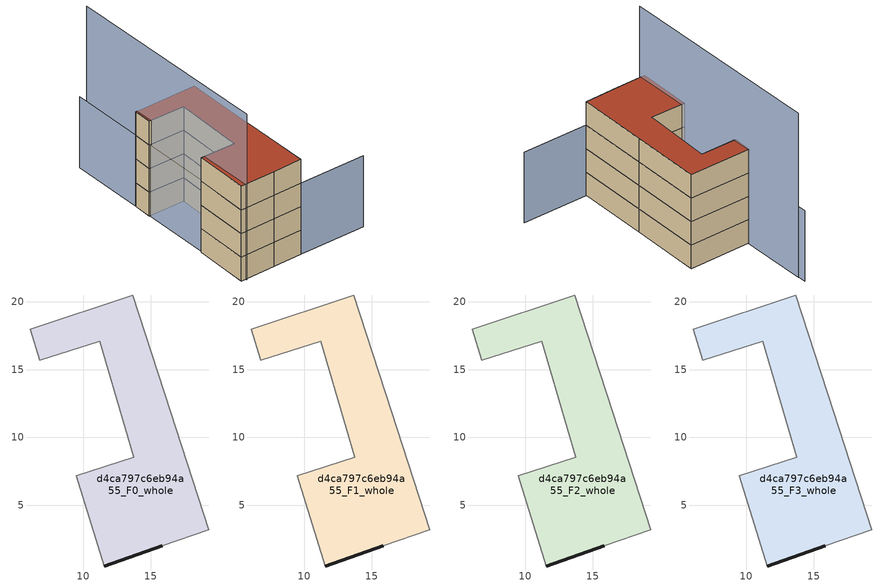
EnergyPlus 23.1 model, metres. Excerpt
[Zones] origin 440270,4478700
d4ca797c6eb94a55_F0_whole
 floor ground (EU_floor_Construction): 13.68,20.51 16.47,11.86 19.27,3.2 15.83,2 11.57,0.51 9.48,7.19 13.72,8.52 11.22,17.11 6.81,15.69 6.11,17.98 z0
 wall outside (EU_wall_Construction): 11.57,0.51 15.83,2 z0:3
 wall adiabatic (EU_wall_Construction): 15.83,2 19.27,3.2 16.47,11.86 13.68,20.51 6.11,17.98 6.81,15.69 11.22,17.11 13.72,8.52 9.48,7.19 11.57,0.51 z0:3
d4ca797c6eb94a55_F1_whole
 floor to d4ca797c6eb94a55_F0_whole (EU_floor_Construction): 13.68,20.51 16.47,11.86 19.27,3.2 15.83,2 11.57,0.51 9.48,7.19 13.72,8.52 11.22,17.11 6.81,15.69 6.11,17.98 z3
 wall outside (EU_wall_Construction): 11.57,0.51 15.83,2 z3:6
 wall adiabatic (EU_wall_Construction): 15.83,2 19.27,3.2 16.47,11.86 13.68,20.51 6.11,17.98 6.81,15.69 11.22,17.11 13.72,8.52 9.48,7.19 11.57,0.51 z3:6
d4ca797c6eb94a55_F2_whole
 floor to d4ca797c6eb94a55_F1_whole (EU_floor_Construction): 13.68,20.51 16.47,11.86 19.27,3.2 15.83,2 11.57,0.51 9.48,7.19 13.72,8.52 11.22,17.11 6.81,15.69 6.11,17.98 z6
 wall outside (EU_wall_Construction): 11.57,0.51 15.83,2 z6:9
 wall adiabatic (EU_wall_Construction): 15.83,2 19.27,3.2 16.47,11.86 13.68,20.51 6.11,17.98 6.81,15.69 11.22,17.11 13.72,8.52 9.48,7.19 11.57,0.51 z6:9
d4ca797c6eb94a55_F3_whole
 floor to d4ca797c6eb94a55_F2_whole (EU_floor_Construction): 13.68,20.51 16.47,11.86 19.27,3.2 15.83,2 11.57,0.51 9.48,7.19 13.72,8.52 11.22,17.11 6.81,15.69 6.11,17.98 z9
 wall outside (EU_wall_Construction): 11.57,0.51 15.83,2 z9:12
 wall adiabatic (EU_wall_Construction): 15.83,2 19.27,3.2 16.47,11.86 13.68,20.51 6.11,17.98 6.81,15.69 11.22,17.11 13.72,8.52 9.48,7.19 11.57,0.51 z9:12
 roof outside (EU_roof_Construction): 19.27,3.2 16.47,11.86 13.68,20.51 6.11,17.98 6.81,15.69 11.22,17.11 13.72,8.52 9.48,7.19 11.57,0.51 15.83,2 z12
shading: 3.54,26.07 12.17,0.52 z0:21; 27.35,5.86 11.78,0.74 / 11.78,0.74 3.13,27.03 z0:9
[Building]
EU S2 Campaign: North Axis=0; Terrain=City; Solar Distribution=FullExterior
[Site:Location]
Madrid: Latitude=40.5; Longitude=-3.5; Time Zone=1; Elevation=609
[SizingPeriod:WeatherFileDays]
AnnualSizingPeriod: Begin Month=1; Begin Day of Month=1; End Month=12; End Day of Month=31; Day of Week for Start Day=Monday; Use Weather File Daylight Saving Period=No; Use Weather File Rain and Snow Indicators=No
[MATERIAL]
EU_InternalMass_Material: Roughness=MediumRough; Thickness=0.1; Conductivity=1; Density=1800; Specific Heat=900; Thermal Absorptance=0.9; Solar Absorptance=0.7; Visible Absorptance=0.7
[MATERIAL:NOMASS] Roughness=MediumRough; Thermal Absorptance=0.9; Solar Absorptance=0.7; Visible Absorptance=0.7
Name | Thermal Resistance
EU_wall_NoMass | 0.459673
EU_roof_NoMass | 0.495815
EU_floor_NoMass | 0.788942
[CONSTRUCTION]
EU_wall_Construction: EU_wall_NoMass
EU_roof_Construction: EU_roof_NoMass
EU_floor_Construction: EU_floor_NoMass
EU_InternalMass_Construction: EU_InternalMass_Material
[ZONE] Type=1; Multiplier=1; Ceiling Height=autocalculate; Volume=320.241; Floor Area=autocalculate; Part of Total Floor Area=Yes
d4ca797c6eb94a55_F0_whole; d4ca797c6eb94a55_F1_whole; d4ca797c6eb94a55_F2_whole; d4ca797c6eb94a55_F3_whole
[INTERNALMASS] Construction=EU_InternalMass_Construction; Surface Area=106.747
Name | Zone or ZoneList
d4ca797c6eb94a55_F0_whole_EU_InternalMass | d4ca797c6eb94a55_F0_whole
d4ca797c6eb94a55_F1_whole_EU_InternalMass | d4ca797c6eb94a55_F1_whole
d4ca797c6eb94a55_F2_whole_EU_InternalMass | d4ca797c6eb94a55_F2_whole
d4ca797c6eb94a55_F3_whole_EU_InternalMass | d4ca797c6eb94a55_F3_whole
[OTHEREQUIPMENT] Fuel Type=Electricity; Design Level Calculation Method=Watts/Area; Power per Zone Floor Area=1; Fraction Latent=0; Fraction Radiant=0; Fraction Lost=0; Carbon Dioxide Generation Rate=0; EndUse Subcategory=EU_Step8_InternalGains
Name | Zone or ZoneList or Space or SpaceList | Schedule
EU_Step8_InternalGain_d4ca797c6eb94a55_F0_whole_f000 | d4ca797c6eb94a55_F0_whole | EU_Step8_GainSchedule_d4ca797c6eb94a55_F0_whole_f000
EU_Step8_InternalGain_d4ca797c6eb94a55_F1_whole_f000 | d4ca797c6eb94a55_F1_whole | EU_Step8_GainSchedule_d4ca797c6eb94a55_F1_whole_f000
EU_Step8_InternalGain_d4ca797c6eb94a55_F2_whole_f000 | d4ca797c6eb94a55_F2_whole | EU_Step8_GainSchedule_d4ca797c6eb94a55_F2_whole_f000
EU_Step8_InternalGain_d4ca797c6eb94a55_F3_whole_f000 | d4ca797c6eb94a55_F3_whole | EU_Step8_GainSchedule_d4ca797c6eb94a55_F3_whole_f000
[ZONEVENTILATION:DESIGNFLOWRATE] Schedule=EU_AlwaysOn; Design Flow Rate Calculation Method=AirChanges/Hour; Air Changes per Hour=0.719161; Ventilation Type=Natural; Fan Pressure Rise=0; Fan Total Efficiency=1; Constant Term Coefficient=1; Temperature Term Coefficient=0; Velocity Term Coefficient=0; Velocity Squared Term Coefficient=0; Minimum Indoor Temperature=-100; Maximum Indoor Temperature=100; Delta Temperature=-100; Minimum Outdoor Temperature=-100; Maximum Outdoor Temperature=100; Maximum Wind Speed=40
Name | Zone or ZoneList or Space or SpaceList
EU_ConstantAir_d4ca797c6eb94a55_F0_whole | d4ca797c6eb94a55_F0_whole
EU_ConstantAir_d4ca797c6eb94a55_F1_whole | d4ca797c6eb94a55_F1_whole
EU_ConstantAir_d4ca797c6eb94a55_F2_whole | d4ca797c6eb94a55_F2_whole
EU_ConstantAir_d4ca797c6eb94a55_F3_whole | d4ca797c6eb94a55_F3_whole
[HVACTEMPLATE:THERMOSTAT] Constant Heating Setpoint=20; Constant Cooling Setpoint=50
EU_HeatOnly_d4ca797c6eb94a55_F0_whole; EU_HeatOnly_d4ca797c6eb94a55_F1_whole; EU_HeatOnly_d4ca797c6eb94a55_F2_whole; EU_HeatOnly_d4ca797c6eb94a55_F3_whole
[HVACTEMPLATE:ZONE:IDEALLOADSAIRSYSTEM] System Availability Schedule=EU_AlwaysOn; Maximum Heating Supply Air Temperature=50; Minimum Cooling Supply Air Temperature=13; Maximum Heating Supply Air Humidity Ratio=0.0156; Minimum Cooling Supply Air Humidity Ratio=0.0077; Heating Limit=NoLimit; Cooling Limit=NoLimit; Heating Availability Schedule=EU_AlwaysOn; Cooling Availability Schedule=EU_CoolingOff; Dehumidification Control Type=ConstantSensibleHeatRatio; Cooling Sensible Heat Ratio=0.7; Dehumidification Setpoint=60; Humidification Control Type=None; Humidification Setpoint=30; Outdoor Air Method=None; Outdoor Air Flow Rate per Person=0.00944; Outdoor Air Flow Rate per Zone Floor Area=0; Outdoor Air Flow Rate per Zone=0; Demand Controlled Ventilation Type=None; Outdoor Air Economizer Type=NoEconomizer; Heat Recovery Type=None; Sensible Heat Recovery Effectiveness=0.7; Latent Heat Recovery Effectiveness=0.65
Name | Template Thermostat
d4ca797c6eb94a55_F0_whole | EU_HeatOnly_d4ca797c6eb94a55_F0_whole
d4ca797c6eb94a55_F1_whole | EU_HeatOnly_d4ca797c6eb94a55_F1_whole
d4ca797c6eb94a55_F2_whole | EU_HeatOnly_d4ca797c6eb94a55_F2_whole
d4ca797c6eb94a55_F3_whole | EU_HeatOnly_d4ca797c6eb94a55_F3_whole
[SIZING:ZONE] Zone Cooling Design Supply Air Temperature Input Method=SupplyAirTemperature; Zone Cooling Design Supply Air Temperature=13; Zone Heating Design Supply Air Temperature Input Method=SupplyAirTemperature; Zone Heating Design Supply Air Temperature=50; Zone Cooling Design Supply Air Humidity Ratio=0.008; Zone Heating Design Supply Air Humidity Ratio=0.008; Cooling Design Air Flow Method=DesignDay; Cooling Design Air Flow Rate=0; Cooling Minimum Air Flow per Zone Floor Area=0.000762; Cooling Minimum Air Flow=0; Cooling Minimum Air Flow Fraction=0.2; Heating Design Air Flow Method=DesignDay; Heating Design Air Flow Rate=0; Heating Maximum Air Flow per Zone Floor Area=0.002032; Heating Maximum Air Flow=0.141576; Heating Maximum Air Flow Fraction=0.3; Account for Dedicated Outdoor Air System=No; Dedicated Outdoor Air System Control Strategy=NeutralSupplyAir; Dedicated Outdoor Air Low Setpoint Temperature for Design=autosize; Dedicated Outdoor Air High Setpoint Temperature for Design=autosize; Zone Load Sizing Method=Sensible Load Only No Latent Load; Zone Latent Cooling Design Supply Air Humidity Ratio Input Method=HumidityRatioDifference; Zone Cooling Design Supply Air Humidity Ratio Difference=0.005; Zone Latent Heating Design Supply Air Humidity Ratio Input Method=HumidityRatioDifference; Zone Humidification Design Supply Air Humidity Ratio Difference=0.005
d4ca797c6eb94a55_F0_whole; d4ca797c6eb94a55_F1_whole; d4ca797c6eb94a55_F2_whole; d4ca797c6eb94a55_F3_whole
[SCHEDULE:CONSTANT]
Name | Hourly Value
EU_AlwaysOn | 1
EU_CoolingOff | 0
[SCHEDULE:FILE] Column Number=1; Rows to Skip at Top=0; Number of Hours of Data=8760; Column Separator=Comma; Interpolate to Timestep=No; Minutes per Item=60; Adjust Schedule for Daylight Savings=Yes
Name | File
EU_Step8_GainSchedule_d4ca797c6eb94a55_F0_whole_f000 | ../../schedules/d4ca797c6eb94a55/d4ca797c6eb94a55_F0_whole_f000_gain.csv
EU_Step8_GainSchedule_d4ca797c6eb94a55_F1_whole_f000 | ../../schedules/d4ca797c6eb94a55/d4ca797c6eb94a55_F1_whole_f000_gain.csv
EU_Step8_GainSchedule_d4ca797c6eb94a55_F2_whole_f000 | ../../schedules/d4ca797c6eb94a55/d4ca797c6eb94a55_F2_whole_f000_gain.csv
EU_Step8_GainSchedule_d4ca797c6eb94a55_F3_whole_f000 | ../../schedules/d4ca797c6eb94a55/d4ca797c6eb94a55_F3_whole_f000_gain.csv
